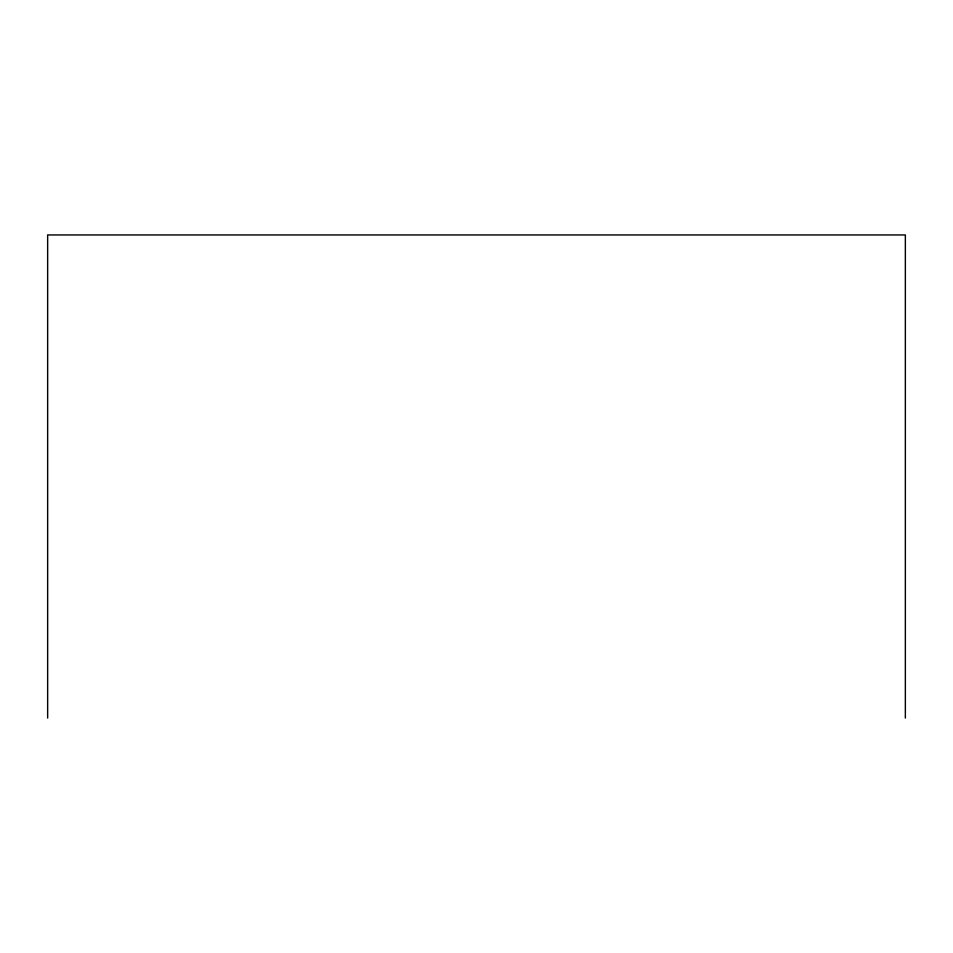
<?xml version="1.0" encoding="UTF-8"?>
<svg xmlns="http://www.w3.org/2000/svg" width="953" height="953" viewBox="0 0 953 953"><rect width="100%" height="100%" fill="white"/><g stroke="black" fill="none" stroke-linecap="round" stroke-linejoin="round"><path stroke-width="1.43" d="M905.35 718.05L905.35 234.95L47.65 234.95L47.65 718.05"/></g></svg>
